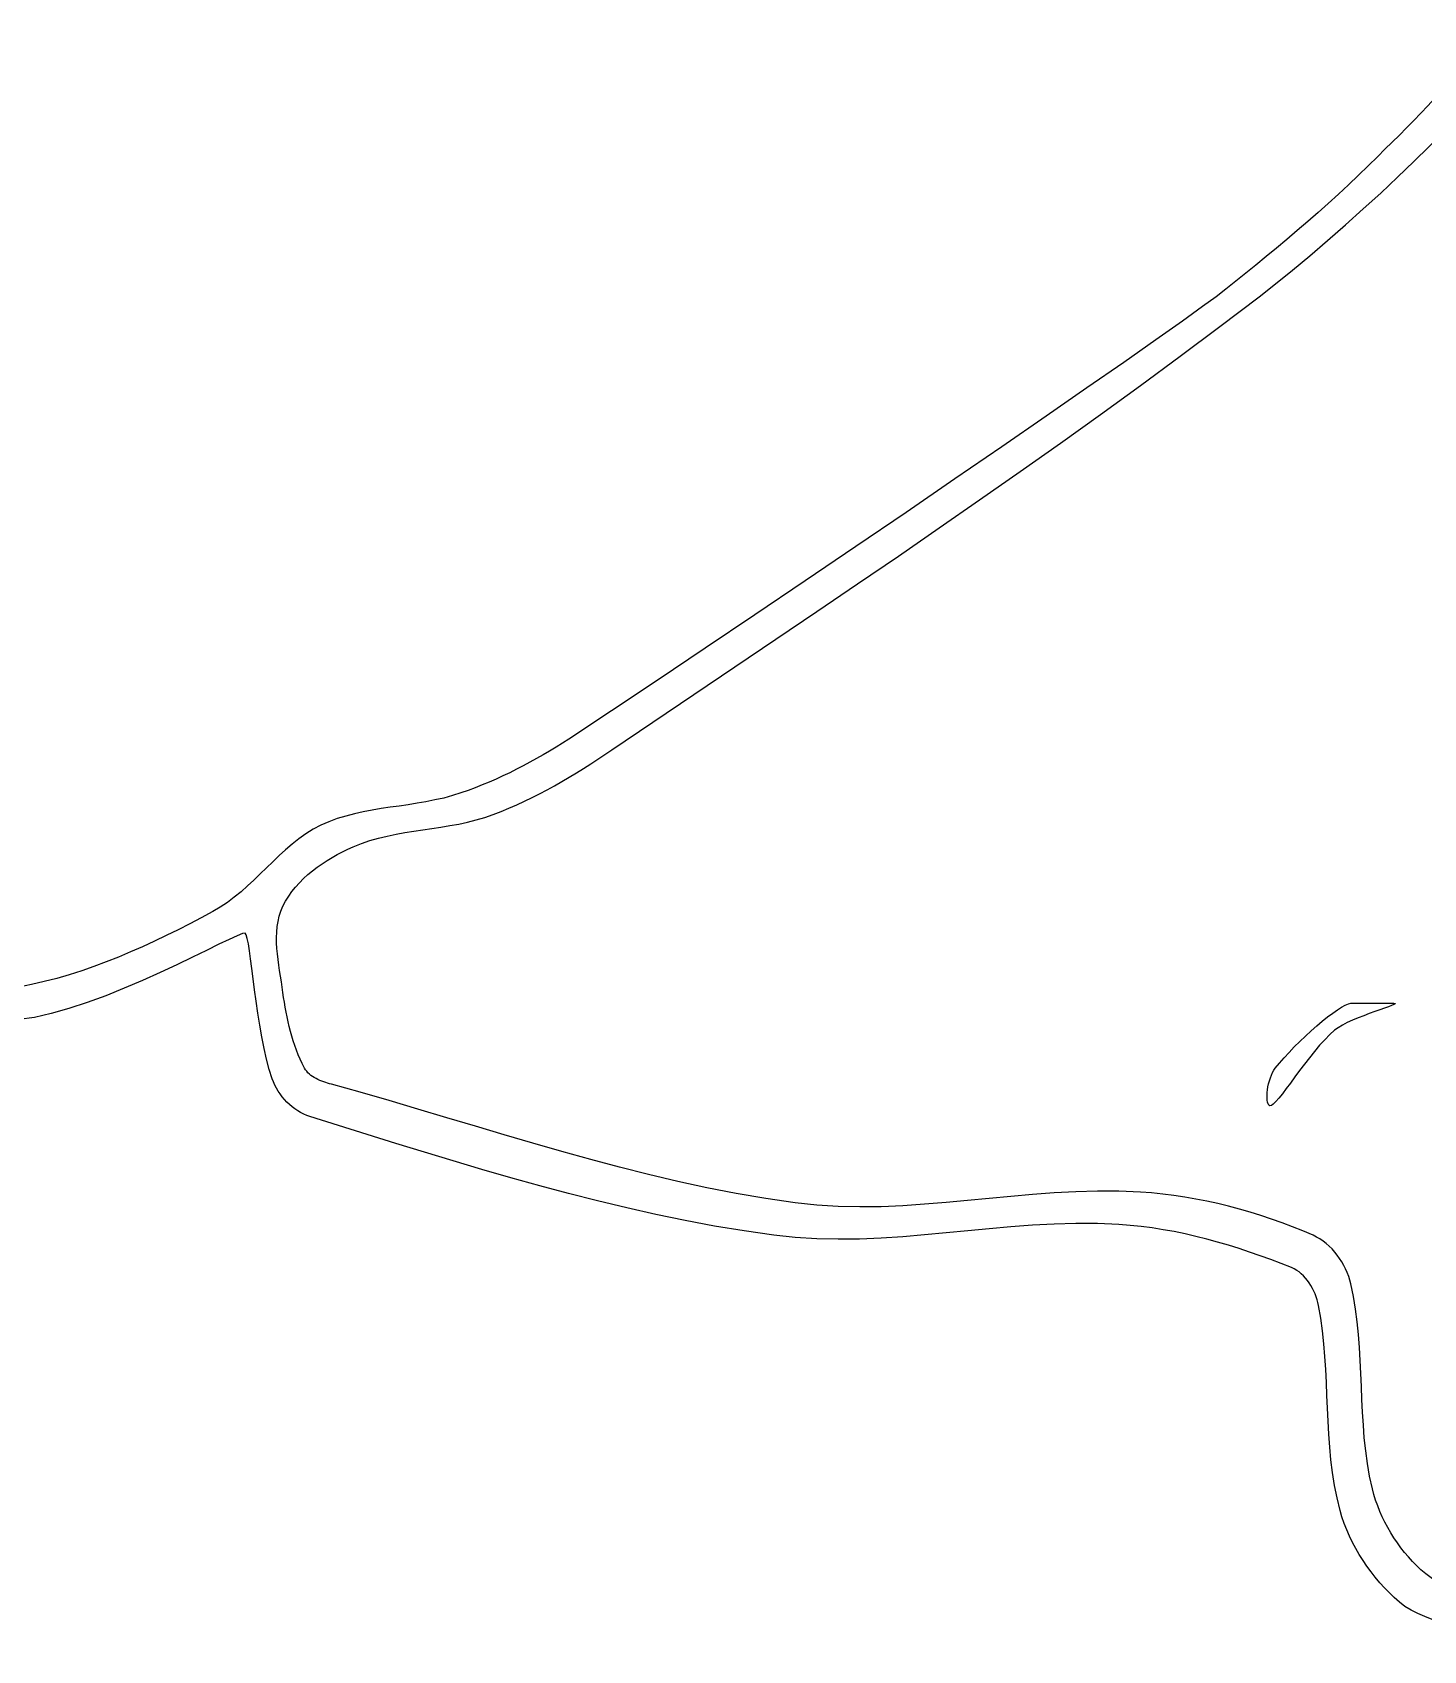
# Model space of a CAD drawing. Extents: x 4 to 678, y 18 to 648.
# Drawn here: x 383.8 to 512.8, y 52.5 to 202.5 of the extents above; entities that cross this region are included whole.
import ezdxf

# ---------------------------------------------------------------- set-up
doc = ezdxf.new("R2010")
doc.units = 0
doc.layers.add('Poly', color=3, linetype='CONTINUOUS')

msp = doc.modelspace()

# ---------------------------------------------------------------- linework, layer by layer
at = {"layer": 'Poly'}
for points in [[(518, 202.5), (517.58, 201.67), (517.13, 200.86), (516.64, 200.07), (516.12, 199.3), (515.56, 198.55), (514.99, 197.81), (514.39, 197.09), (513.77, 196.38), (513.14, 195.69), (512.49, 195), (511.83, 194.32), (511.17, 193.65), (510.5, 192.98), (509.83, 192.32), (509.16, 191.66), (508.5, 191)], [(497.5, 178), (499.01, 179.18), (500.59, 180.45), (502.21, 181.8), (503.85, 183.21), (505.51, 184.65), (507.15, 186.13), (508.77, 187.61), (510.34, 189.08), (511.84, 190.52), (513.26, 191.92), (514.58, 193.26), (515.78, 194.53), (516.84, 195.7), (517.74, 196.77), (518.47, 197.71), (519, 198.5)], [(508.5, 191), (507.61, 190.12), (506.71, 189.25), (505.79, 188.38), (504.86, 187.51), (503.91, 186.65), (502.96, 185.8), (502, 184.96), (501.04, 184.13), (500.08, 183.31), (499.11, 182.5), (498.16, 181.71), (497.2, 180.93), (496.26, 180.17), (495.33, 179.43), (494.41, 178.7), (493.5, 178)], [(493.5, 178), (492.26, 177.08), (490.38, 175.73), (487.92, 173.99), (484.95, 171.91), (481.54, 169.54), (477.75, 166.91), (473.65, 164.09), (469.3, 161.11), (464.77, 158.01), (460.12, 154.85), (455.42, 151.66), (450.74, 148.5), (446.14, 145.41), (441.69, 142.43), (437.46, 139.61), (433.5, 137)], [(437.5, 136), (441.29, 138.56), (445.09, 141.12), (448.89, 143.68), (452.68, 146.24), (456.48, 148.81), (460.26, 151.38), (464.05, 153.96), (467.82, 156.56), (471.58, 159.16), (475.34, 161.79), (479.07, 164.43), (482.8, 167.09), (486.5, 169.78), (490.19, 172.49), (493.86, 175.23), (497.5, 178)], [(433.5, 137), (432.91, 136.62), (432.32, 136.25), (431.72, 135.88), (431.12, 135.53), (430.51, 135.18), (429.9, 134.84), (429.28, 134.51), (428.65, 134.19), (428.02, 133.88), (427.39, 133.58), (426.75, 133.29), (426.11, 133.01), (425.46, 132.74), (424.81, 132.48), (424.16, 132.24), (423.5, 132)], [(426.5, 130), (427.23, 130.28), (427.95, 130.58), (428.67, 130.9), (429.38, 131.23), (430.09, 131.57), (430.79, 131.93), (431.48, 132.29), (432.17, 132.67), (432.85, 133.06), (433.53, 133.46), (434.2, 133.87), (434.87, 134.28), (435.54, 134.7), (436.19, 135.13), (436.85, 135.56), (437.5, 136)], [(423.5, 132), (422.71, 131.75), (421.9, 131.53), (421.08, 131.35), (420.26, 131.18), (419.43, 131.04), (418.6, 130.91), (417.76, 130.79), (416.93, 130.67), (416.1, 130.55), (415.27, 130.41), (414.45, 130.25), (413.63, 130.07), (412.83, 129.86), (412.04, 129.62), (411.26, 129.33), (410.5, 129)], [(410.5, 129), (409.79, 128.63), (409.12, 128.21), (408.47, 127.75), (407.84, 127.26), (407.23, 126.73), (406.64, 126.19), (406.05, 125.63), (405.47, 125.07), (404.89, 124.5), (404.3, 123.93), (403.71, 123.38), (403.11, 122.84), (402.49, 122.33), (401.85, 121.85), (401.19, 121.4), (400.5, 121)], [(413.5, 127), (414.27, 127.31), (415.06, 127.58), (415.86, 127.8), (416.67, 128), (417.48, 128.17), (418.31, 128.32), (419.14, 128.45), (419.97, 128.58), (420.8, 128.71), (421.63, 128.83), (422.46, 128.97), (423.29, 129.12), (424.1, 129.3), (424.91, 129.5), (425.71, 129.73), (426.5, 130)], [(407, 121.5), (407.25, 121.97), (407.53, 122.42), (407.83, 122.86), (408.17, 123.28), (408.53, 123.68), (408.91, 124.06), (409.31, 124.43), (409.74, 124.78), (410.17, 125.12), (410.62, 125.44), (411.09, 125.74), (411.56, 126.02), (412.04, 126.29), (412.52, 126.54), (413.01, 126.78), (413.5, 127)], [(407, 113.5), (406.93, 114), (406.85, 114.5), (406.77, 115.01), (406.69, 115.53), (406.61, 116.04), (406.54, 116.56), (406.48, 117.08), (406.43, 117.59), (406.41, 118.1), (406.4, 118.61), (406.42, 119.11), (406.46, 119.61), (406.54, 120.1), (406.65, 120.57), (406.81, 121.04), (407, 121.5)], [(400.5, 121), (399.43, 120.43), (398.36, 119.87), (397.27, 119.32), (396.18, 118.79), (395.09, 118.26), (393.98, 117.75), (392.87, 117.26), (391.75, 116.79), (390.62, 116.34), (389.48, 115.92), (388.34, 115.52), (387.19, 115.15), (386.03, 114.81), (384.86, 114.51), (383.68, 114.23), (382.5, 114)], [(403.5, 119), (403.26, 118.96), (402.76, 118.77), (402.01, 118.43), (401.05, 117.97), (399.9, 117.41), (398.6, 116.77), (397.16, 116.08), (395.61, 115.36), (393.97, 114.62), (392.29, 113.9), (390.57, 113.21), (388.86, 112.57), (387.16, 112.01), (385.52, 111.55), (383.96, 111.2), (382.5, 111)], [(406, 105.5), (405.73, 106.36), (405.48, 107.31), (405.25, 108.32), (405.04, 109.39), (404.85, 110.49), (404.67, 111.59), (404.52, 112.69), (404.37, 113.76), (404.24, 114.78), (404.11, 115.74), (404, 116.61), (403.89, 117.38), (403.79, 118.02), (403.69, 118.51), (403.6, 118.85), (403.5, 119)], [(409, 106.5), (408.79, 106.91), (408.6, 107.32), (408.42, 107.74), (408.25, 108.16), (408.1, 108.59), (407.95, 109.02), (407.82, 109.46), (407.69, 109.9), (407.58, 110.35), (407.47, 110.79), (407.38, 111.24), (407.29, 111.69), (407.21, 112.14), (407.13, 112.6), (407.06, 113.05), (407, 113.5)], [(499, 106.5), (499.38, 106.96), (499.81, 107.45), (500.27, 107.95), (500.76, 108.46), (501.27, 108.96), (501.79, 109.46), (502.31, 109.94), (502.84, 110.4), (503.35, 110.84), (503.85, 111.24), (504.32, 111.59), (504.75, 111.9), (505.15, 112.15), (505.49, 112.34), (505.78, 112.46), (506, 112.5)], [(510, 112.5), (510.12, 112.49), (510.11, 112.45), (510, 112.38), (509.78, 112.29), (509.48, 112.18), (509.11, 112.05), (508.68, 111.9), (508.21, 111.73), (507.7, 111.55), (507.19, 111.35), (506.67, 111.15), (506.16, 110.93), (505.67, 110.71), (505.22, 110.48), (504.83, 110.24), (504.5, 110)], [(506, 112.5), (506.04, 112.5), (506.17, 112.5), (506.37, 112.5), (506.62, 112.5), (506.93, 112.5), (507.27, 112.5), (507.63, 112.5), (508, 112.5), (508.37, 112.5), (508.73, 112.5), (509.07, 112.5), (509.38, 112.5), (509.63, 112.5), (509.83, 112.5), (509.96, 112.5), (510, 112.5)], [(504.5, 110), (504.05, 109.6), (503.58, 109.13), (503.11, 108.61), (502.64, 108.05), (502.17, 107.46), (501.7, 106.86), (501.25, 106.26), (500.81, 105.68), (500.4, 105.11), (500.01, 104.59), (499.65, 104.12), (499.33, 103.72), (499.05, 103.39), (498.81, 103.15), (498.63, 103.02), (498.5, 103)], [(411.5, 105), (411.32, 105.05), (411.14, 105.1), (410.96, 105.16), (410.78, 105.22), (410.6, 105.29), (410.42, 105.36), (410.24, 105.44), (410.07, 105.52), (409.9, 105.62), (409.74, 105.72), (409.59, 105.82), (409.45, 105.94), (409.32, 106.06), (409.2, 106.2), (409.09, 106.34), (409, 106.5)], [(498.5, 103), (498.41, 103.07), (498.34, 103.18), (498.28, 103.33), (498.25, 103.52), (498.23, 103.73), (498.23, 103.97), (498.25, 104.23), (498.28, 104.49), (498.32, 104.77), (498.38, 105.05), (498.45, 105.33), (498.54, 105.6), (498.64, 105.85), (498.75, 106.09), (498.87, 106.31), (499, 106.5)], [(409.5, 102), (409.21, 102.1), (408.92, 102.23), (408.64, 102.37), (408.37, 102.54), (408.1, 102.72), (407.85, 102.91), (407.6, 103.13), (407.37, 103.35), (407.14, 103.59), (406.93, 103.84), (406.74, 104.1), (406.56, 104.37), (406.39, 104.64), (406.24, 104.92), (406.11, 105.21), (406, 105.5)], [(454.5, 94), (451.76, 94.4), (449.03, 94.87), (446.31, 95.41), (443.6, 95.99), (440.9, 96.63), (438.21, 97.31), (435.53, 98.02), (432.85, 98.76), (430.18, 99.53), (427.51, 100.31), (424.84, 101.11), (422.18, 101.9), (419.51, 102.7), (416.84, 103.48), (414.17, 104.25), (411.5, 105)], [(452.5, 91), (449.76, 91.4), (447.02, 91.85), (444.3, 92.36), (441.58, 92.92), (438.87, 93.53), (436.17, 94.18), (433.48, 94.86), (430.8, 95.58), (428.12, 96.33), (425.45, 97.1), (422.78, 97.89), (420.12, 98.7), (417.46, 99.52), (414.8, 100.34), (412.15, 101.17), (409.5, 102)], [(486.5, 95), (484.5, 95.08), (482.5, 95.09), (480.5, 95.03), (478.49, 94.93), (476.49, 94.78), (474.48, 94.6), (472.48, 94.41), (470.47, 94.22), (468.47, 94.04), (466.47, 93.87), (464.46, 93.74), (462.46, 93.65), (460.47, 93.63), (458.48, 93.67), (456.49, 93.79), (454.5, 94)], [(502.5, 91), (501.55, 91.4), (500.59, 91.79), (499.62, 92.16), (498.65, 92.5), (497.66, 92.83), (496.67, 93.14), (495.67, 93.43), (494.67, 93.7), (493.66, 93.94), (492.64, 94.16), (491.63, 94.36), (490.61, 94.54), (489.58, 94.69), (488.56, 94.82), (487.53, 94.92), (486.5, 95)], [(484.5, 92), (482.5, 92.08), (480.5, 92.09), (478.5, 92.03), (476.49, 91.93), (474.49, 91.78), (472.48, 91.6), (470.48, 91.41), (468.47, 91.22), (466.47, 91.04), (464.47, 90.87), (462.46, 90.74), (460.46, 90.65), (458.47, 90.63), (456.48, 90.67), (454.49, 90.79), (452.5, 91)], [(500.5, 88), (499.54, 88.38), (498.57, 88.75), (497.6, 89.11), (496.62, 89.45), (495.64, 89.77), (494.65, 90.08), (493.65, 90.37), (492.65, 90.65), (491.64, 90.9), (490.63, 91.13), (489.62, 91.34), (488.6, 91.52), (487.58, 91.68), (486.55, 91.81), (485.53, 91.92), (484.5, 92)], [(506, 86.5), (505.91, 86.85), (505.8, 87.19), (505.67, 87.54), (505.52, 87.88), (505.35, 88.21), (505.16, 88.54), (504.96, 88.85), (504.74, 89.16), (504.51, 89.45), (504.26, 89.73), (504, 89.99), (503.72, 90.24), (503.43, 90.46), (503.13, 90.66), (502.82, 90.84), (502.5, 91)], [(503, 84.5), (502.94, 84.77), (502.87, 85.03), (502.78, 85.3), (502.68, 85.56), (502.56, 85.83), (502.44, 86.08), (502.3, 86.33), (502.14, 86.58), (501.98, 86.81), (501.8, 87.03), (501.61, 87.23), (501.41, 87.42), (501.2, 87.6), (500.98, 87.75), (500.74, 87.89), (500.5, 88)], [(508, 67.5), (507.74, 68.66), (507.54, 69.84), (507.38, 71.02), (507.25, 72.21), (507.16, 73.4), (507.08, 74.59), (507.03, 75.79), (506.98, 76.99), (506.93, 78.19), (506.87, 79.39), (506.8, 80.59), (506.71, 81.79), (506.59, 82.97), (506.44, 84.16), (506.24, 85.33), (506, 86.5)], [(505, 65.5), (504.72, 66.66), (504.48, 67.82), (504.3, 69), (504.16, 70.18), (504.05, 71.37), (503.96, 72.57), (503.89, 73.76), (503.84, 74.96), (503.79, 76.16), (503.74, 77.36), (503.68, 78.56), (503.6, 79.76), (503.5, 80.95), (503.38, 82.14), (503.21, 83.33), (503, 84.5)], [(512.5, 60), (512.1, 60.38), (511.72, 60.77), (511.35, 61.18), (510.99, 61.61), (510.65, 62.04), (510.32, 62.49), (510, 62.96), (509.71, 63.43), (509.43, 63.91), (509.16, 64.4), (508.92, 64.9), (508.69, 65.41), (508.49, 65.93), (508.3, 66.45), (508.14, 66.97), (508, 67.5)], [(510.5, 57), (510.03, 57.42), (509.57, 57.87), (509.12, 58.33), (508.69, 58.8), (508.27, 59.3), (507.87, 59.8), (507.49, 60.32), (507.13, 60.86), (506.78, 61.4), (506.46, 61.96), (506.16, 62.53), (505.88, 63.11), (505.62, 63.7), (505.39, 64.29), (505.18, 64.89), (505, 65.5)], [(520.5, 56), (520.34, 55.99), (520.09, 56.03), (519.75, 56.12), (519.33, 56.25), (518.84, 56.43), (518.3, 56.64), (517.73, 56.89), (517.12, 57.17), (516.49, 57.47), (515.85, 57.79), (515.22, 58.14), (514.6, 58.49), (514.01, 58.86), (513.45, 59.24), (512.95, 59.62), (512.5, 60)], [(520, 52.5), (519.65, 52.9), (519.22, 53.25), (518.73, 53.56), (518.18, 53.83), (517.58, 54.08), (516.95, 54.31), (516.29, 54.53), (515.61, 54.74), (514.92, 54.95), (514.23, 55.16), (513.54, 55.39), (512.86, 55.65), (512.22, 55.93), (511.6, 56.24), (511.02, 56.6), (510.5, 57)]]:
    msp.add_lwpolyline(points, dxfattribs=at)

doc.saveas('drawing.dxf')
